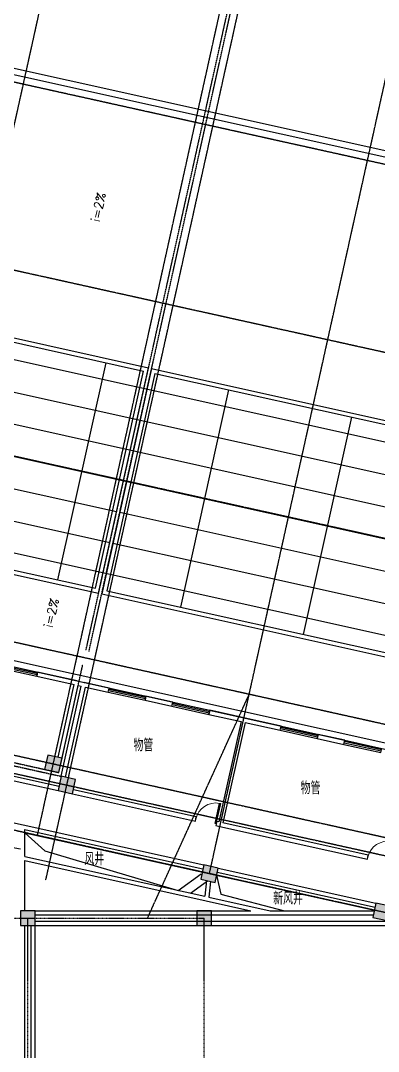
# Model space of a CAD drawing. Header units: metres. Extents: x -728143 to -282297, y 300383 to 505760.
# Drawn here: x -406959 to -389906, y 370577 to 419690 of the extents above; entities that cross this region are included whole.
import ezdxf

# ---------------------------------------------------------------- set-up
doc = ezdxf.new("R2010")
doc.units = ezdxf.units.M
doc.linetypes.add('2', pattern=[0.4, 0.3, -0.1])
doc.linetypes.add('CENTER2', pattern=[2.541, 1.587, -0.318, 0.318, -0.318])
for name, color, linetype in [('COLUMN', 2, 'Continuous'), ('DOTE', 251, 'CENTER2'), ('j-面积', 7, 'Continuous'), ('PUB_HATCH', 8, 'Continuous'), ('PUB_TEXT', 7, 'Continuous'), ('S-看线', 5, 'Continuous'), ('WALL', 2, 'Continuous'), ('WINDOW', 4, 'Continuous'), ('屋顶', 252, 'Continuous'), ('屋顶排水', 76, 'Continuous')]:
    doc.layers.add(name, color=color, linetype=linetype)
doc.styles.add('_TCH_DIM', font='simplex_.ttf', dxfattribs={"bigfont": 'GBCBIG'})
doc.styles.add('HZ', font='rs', dxfattribs={"width": 0.8, "bigfont": 'hztxt'})

# ---------------------------------------------------------------- blocks, each defined once
blk = doc.blocks.new('$DorLib2D$00000001')
for p, q in [((0.45, 0.975), (0.5, 0.975)), ((0.45, 0), (0.45, 0.975)), ((0.5, 0), (0.5, 0.975)), ((0.5, 0), (0.45, 0))]:
    blk.add_line(p, q)
at = {"lineweight": 13}
blk.add_arc((0.475, 0), 0.975, 91.4693, 180, dxfattribs=at)
blk = doc.blocks.new('$TCHSYS$WIN2D')
for p, q in [((-0.5, 0.5), (0.5, 0.5)), ((-0.5, 0.5), (-0.5, -0.5)), ((0.5, 0.5), (0.5, -0.5)), ((0.5, 0.167), (-0.5, 0.167)), ((0.5, -0.167), (-0.5, -0.167)), ((-0.5, -0.5), (0.5, -0.5))]:
    blk.add_line(p, q)
blk = doc.blocks.new('_FZH')
blk.add_lwpolyline([(-0.5, -0.5), (0.5, -0.5), (0.5, 0.5), (-0.5, 0.5)], close=True)
at = {"layer": 'PUB_HATCH'}
blk.add_solid([(-0.5, -0.5), (0.5, -0.5), (-0.5, 0.5), (0.5, 0.5)], dxfattribs=at)

msp = doc.modelspace()

# ---------------------------------------------------------------- linework, layer by layer
at = {"color": 5, "linetype": '2', "ltscale": 4, "extrusion": (-1.1827e-23, -1.32164e-09, 1)}
for p, q in [((-403847, 389672, 0), (-395471, 427455, 0)), ((-403701, 389639, 0), (-395325, 427422, 0)), ((-404983, 384546, 0), (-403999, 388989, 0)), ((-414166, 385865, 0), (-405135, 383863, 0)), ((-414052, 385686, 0), (-405021, 383684, 0))]:
    msp.add_line(p, q, dxfattribs=at)
at = {"ltscale": 4, "extrusion": (-1.1827e-23, -1.32164e-09, 1)}
for p, q in [((-467547, 417928, 0), (-400861, 403145, 0)), ((-465698, 406251, 0), (-403241, 392406, 0)), ((-400714, 403112, 0), (-343308, 390386, 0)), ((-403095, 392373, 0), (-345688, 379647, 0))]:
    msp.add_line(p, q, dxfattribs=at)
at = {"color": 4, "ltscale": 4, "extrusion": (-1.1827e-23, -1.32164e-09, 1)}
for p, q in [((-467514, 417716, 0), (-401099, 402993, 0)), ((-465732, 406463, 0), (-403393, 392644, 0)), ((-403393, 392644, 0), (-401099, 402993, 0)), ((-400562, 402874, 0), (-402856, 392525, 0)), ((-400562, 402874, 0), (-343546, 390234, 0)), ((-402856, 392525, 0), (-345840, 379886, 0))]:
    msp.add_line(p, q, dxfattribs=at)
at = {"color": 250, "ltscale": 4, "extrusion": (-1.1827e-23, -1.32164e-09, 1)}
for p, q in [((-467379, 416867, 0), (-344500, 389627, 0)), ((-465866, 407313, 0), (-346448, 380840, 0))]:
    msp.add_line(p, q, dxfattribs=at)
at = {"layer": 'DOTE', "extrusion": (-1.1827e-23, -1.32164e-09, 1)}
for p, q in [((-305429, 394178, 0), (-469548, 430561, 0)), ((-414159, 383583, 0), (-403792, 430350, 0)), ((-406158, 380863, 0), (-395591, 428532, 0)), ((-405759, 378736, 0), (-394761, 428348, 0)), ((-397958, 379045, 0), (-387390, 426714, 0)), ((-319868, 388417, 0), (-468077, 421272, 0)), ((-328584, 381489, 0), (-466551, 412074, 0)), ((-315870, 369810, 0), (-465168, 402907, 0)), ((-350509, 368527, 0), (-463697, 393619, 0)), ((-421803, 387916, 0), (-364396, 375190, 0)), ((-400909, 376927, 0), (-396064, 387588, 0)), ((-421987, 387087, 0), (-364580, 374361, 0)), ((-482209, 376927, 0), (-398209, 376927, 0)), ((-406609, 312844, 0), (-406609, 376927, 0)), ((-398209, 312844, 0), (-398209, 376927, 0))]:
    msp.add_line(p, q, dxfattribs=at)
at = {"layer": 'j-面积', "ltscale": 4, "extrusion": (-1.1827e-23, -1.32164e-09, 1)}
for p, q in [((-403241, 392406, 0), (-400861, 403145, 0)), ((-400714, 403112, 0), (-403095, 392373, 0))]:
    msp.add_line(p, q, dxfattribs=at)
at = {"layer": 'S-看线', "ltscale": 4, "extrusion": (-1.1827e-23, -1.32164e-09, 1)}
for p, q in [((-406759, 380997, 0), (-390098, 377303, 0)), ((-397540, 379311, 0), (-390023, 377645, 0)), ((-399452, 378250, 0), (-398361, 379033, 0)), ((-398862, 378119, 0), (-398044, 378706, 0))]:
    msp.add_line(p, q, dxfattribs=at)
at = {"layer": 'S-看线', "ltscale": 4, "extrusion": (-1.1827e-23, -1.32164e-09, 1), "elevation": 0}
for points in [[(-409859, 381528), (-409288, 380644), (-406959, 380227)], [(-406759, 380997), (-405804, 380128), (-399452, 378250)], [(-397616, 378970), (-397420, 378061), (-394374, 377277)]]:
    msp.add_lwpolyline(points, dxfattribs=at)
at = {"layer": 'WALL', "extrusion": (-1.1827e-23, -1.32164e-09, 1)}
for p, q in [((-406147, 388645, 0), (-406191, 388450, 0)), ((-404268, 388229, 0), (-406147, 388645, 0)), ((-406191, 388450, 0), (-404409, 388055, 0)), ((-405177, 384589, 0), (-404409, 388055, 0)), ((-405133, 383863, 0), (-404213, 388012, 0)), ((-404268, 388229, 0), (-403928, 388153, 0)), ((-404213, 388012, 0), (-404069, 387980, 0)), ((-402740, 387890, 0), (-403928, 388153, 0)), ((-405021, 383684, 0), (-404069, 387980, 0)), ((-404826, 383641, 0), (-403873, 387937, 0)), ((-403873, 387937, 0), (-402784, 387695, 0)), ((-402784, 387695, 0), (-402740, 387890, 0)), ((-400983, 387501, 0), (-401026, 387305, 0)), ((-401026, 387305, 0), (-399747, 387022, 0)), ((-399704, 387217, 0), (-400983, 387501, 0)), ((-399747, 387022, 0), (-399704, 387217, 0)), ((-397946, 386827, 0), (-397990, 386632, 0)), ((-397990, 386632, 0), (-396454, 386292, 0)), ((-396313, 386465, 0), (-397946, 386827, 0)), ((-396454, 386292, 0), (-397514, 381508, 0)), ((-396258, 386248, 0), (-397319, 381465, 0)), ((-394539, 386072, 0), (-396313, 386465, 0)), ((-396258, 386248, 0), (-394583, 385877, 0)), ((-394583, 385877, 0), (-394539, 386072, 0)), ((-392782, 385683, 0), (-392825, 385487, 0)), ((-391503, 385399, 0), (-392782, 385683, 0)), ((-392825, 385487, 0), (-391546, 385204, 0)), ((-391546, 385204, 0), (-391503, 385399, 0)), ((-411266, 384351, 0), (-405173, 383001, 0)), ((-405129, 383196, 0), (-411223, 384547, 0)), ((-404489, 382849, 0), (-398631, 381551, 0)), ((-398588, 381746, 0), (-404446, 383044, 0)), ((-410059, 382087, 0), (-406838, 381372, 0)), ((-398631, 381551, 0), (-398588, 381746, 0)), ((-406838, 381372, 0), (-406180, 381227, 0)), ((-406759, 381150, 0), (-406126, 381010, 0)), ((-406759, 380127, 0), (-406759, 381150, 0)), ((-406180, 381227, 0), (-406180, 381227, 0)), ((-406180, 381227, 0), (-405985, 381183, 0)), ((-405985, 381183, 0), (-405985, 381183, 0)), ((-405985, 381183, 0), (-398223, 379463, 0)), ((-397612, 381529, 0), (-397655, 381334, 0)), ((-397655, 381334, 0), (-397460, 381291, 0)), ((-397514, 381508, 0), (-397612, 381529, 0)), ((-397460, 381291, 0), (-390430, 379733, 0)), ((-390387, 379928, 0), (-397319, 381465, 0)), ((-406126, 381010, 0), (-398267, 379268, 0)), ((-406759, 379870, 0), (-406759, 380127, 0)), ((-406759, 379870, 0), (-398186, 377969, 0)), ((-406759, 377277, 0), (-406759, 379665, 0)), ((-406759, 379665, 0), (-398122, 377750, 0)), ((-390430, 379733, 0), (-390387, 379928, 0)), ((-397540, 379311, 0), (-390023, 377645, 0)), ((-398097, 378718, 0), (-398186, 377969, 0)), ((-397901, 378674, 0), (-397990, 377926, 0)), ((-397583, 379116, 0), (-390066, 377450, 0)), ((-398122, 377750, 0), (-395987, 377277, 0)), ((-397990, 377926, 0), (-395063, 377277, 0)), ((-406259, 377277, 0), (-395987, 377277, 0)), ((-395063, 377277, 0), (-390104, 377277, 0)), ((-406259, 377077, 0), (-395074, 377077, 0)), ((-406259, 376777, 0), (-387439, 376777, 0)), ((-395074, 377077, 0), (-390148, 377077, 0)), ((-406759, 373727, 0), (-406759, 376577, 0)), ((-406459, 352077, 0), (-406459, 376577, 0)), ((-406259, 376577, 0), (-387439, 376577, 0)), ((-406259, 352077, 0), (-406259, 376577, 0)), ((-406759, 369087, 0), (-406759, 373727, 0))]:
    msp.add_line(p, q, dxfattribs=at)
at = {"layer": '屋顶', "extrusion": (-1.1827e-23, -1.32164e-09, 1)}
for p, q in [((-344054, 387946, 0), (-467114, 415252, 0)), ((-344378, 386482, 0), (-466862, 413660, 0)), ((-344703, 385017, 0), (-466610, 412068, 0)), ((-402382, 396279, 0), (-466358, 410475, 0)), ((-402707, 394815, 0), (-466107, 408883, 0)), ((-405184, 393041, 0), (-402888, 403389, 0)), ((-399326, 391743, 0), (-397030, 402091, 0)), ((-393468, 390444, 0), (-391172, 400792, 0)), ((-345027, 383553, 0), (-402236, 396247, 0)), ((-345352, 382088, 0), (-402561, 394783, 0))]:
    msp.add_line(p, q, dxfattribs=at)
at = {"layer": '屋顶排水', "ltscale": 4, "extrusion": (-1.1827e-23, -1.32164e-09, 1)}
for p, q in [((-465024, 402005, 0), (-346591, 375750, 0)), ((-464973, 401686, 0), (-346915, 375515, 0))]:
    msp.add_line(p, q, dxfattribs=at)
at = {"layer": '屋顶排水', "ltscale": 4, "extrusion": (-1.1827e-23, -1.32164e-09, 1), "elevation": 0}
for points in [[(-469658, 431251), (-456283, 428286), (-455774, 430580), (-452943, 429952), (-453452, 427658), (-415278, 419196), (-414770, 421490), (-411939, 420862), (-412447, 418568), (-358116, 406524), (-357608, 408818), (-354532, 408136), (-355041, 405842), (-306254, 395027), (-309662, 365111)], [(-455990, 428221), (-455546, 430222), (-453301, 429724), (-453809, 427430), (-415050, 418838), (-414542, 421132), (-412296, 420634), (-412805, 418340), (-357888, 406166), (-357380, 408460), (-354890, 407908), (-355334, 405907)]]:
    msp.add_lwpolyline(points, dxfattribs=at)
for points in [[(-403111, 409714, 0, 0, 0), (-402719, 411480, 120, 0, 0), (-402622, 411919, 0, 0, 0)], [(-404912, 392320, 0, 0, 0), (-405239, 390917, 120, 0, 0), (-405341, 390479, 0, 0, 0)]]:
    msp.add_lwpolyline(points, format="xyseb", dxfattribs=at)

# ---------------------------------------------------------------- block references
at = {"layer": 'COLUMN', "extrusion": (-1.1827e-23, -1.32164e-09, 1)}
for p, xscale, yscale, zscale, rotation in [((-405401, 384280, 0), 700.0000000003955, 700.0000000004657, 700.0000000003826, 347.5006742852204), ((-404755, 383267, 0), 700.0000000003955, 700.0000000004657, 700.0000000003826, 347.5006742852204), ((-397958, 379045, 0), 699.99999999984, 699.9999999995343, 699.9999999994733, 347.5006742852493), ((-389757, 377227, 0), 700.0000000004962, 699.9999999995343, 699.9999999995741, 347.5006742851832)]:
    msp.add_blockref('_FZH', p, dxfattribs=dict(at, xscale=xscale, yscale=yscale, zscale=zscale, rotation=rotation))
for p, xscale, yscale, zscale in [((-406609, 376927, 0), 700.0000000004657, 699.9999999995343, 699.9999999995343), ((-398209, 376927, 0), 699.9999999995343, 700, 700)]:
    msp.add_blockref('_FZH', p, dxfattribs=dict(at, xscale=xscale, yscale=yscale, zscale=zscale))
at = {"layer": 'WINDOW', "extrusion": (-1.1827e-23, -1.32164e-09, 1)}
for name, p, xscale, yscale, zscale, rotation in [('$TCHSYS$WIN2D', (-407048, 388743, 0), 1800.000000000052, -200, 1800, 347.5006742851962), ('$TCHSYS$WIN2D', (-401883, 387598, 0), 1800.000000000052, -200, 1800, 347.5006742851962), ('$TCHSYS$WIN2D', (-398847, 386925, 0), 1800.000000000052, -200, 1800, 347.5006742851962), ('$TCHSYS$WIN2D', (-393682, 385780, 0), 1799.999999999952, -200, 1800, 347.5006742852106), ('$TCHSYS$WIN2D', (-390646, 385107, 0), 1799.999999999952, -200, 1800, 347.5006742852106), ('$DorLib2D$00000001', (-398122, 381540, 0), 1000.000000000067, 1000, 1000, 347.5006751108831), ('$DorLib2D$00000001', (-389921, 379722, 0), 999.9999999999667, 1000, 1000, 347.5006751109091)]:
    msp.add_blockref(name, p, dxfattribs=dict(at, xscale=xscale, yscale=yscale, zscale=zscale, rotation=rotation))

# ---------------------------------------------------------------- texts
at = {"layer": 'PUB_TEXT', "extrusion": (-1.1827e-23, -1.32164e-09, 1), "style": '_TCH_DIM'}
for rotation, p in [(77.5007, (-403199, 410069, 0)), (76.8808, (-405447, 390735, 0))]:
    msp.add_text('i=2%', height=421.4, rotation=rotation, dxfattribs=at).set_placement(p)
at = {"layer": 'PUB_TEXT', "extrusion": (-1.1827e-23, -1.32164e-09, 1), "style": 'HZ', "width": 0.75}
for s, p in [('物管', (-401579, 384870, 0)), ('物管', (-393614, 382827, 0)), ('风井', (-403919, 379447, 0)), ('新风井', (-394923, 377570, 0))]:
    msp.add_text(s, height=600, dxfattribs=at).set_placement(p)

doc.saveas('drawing.dxf')
